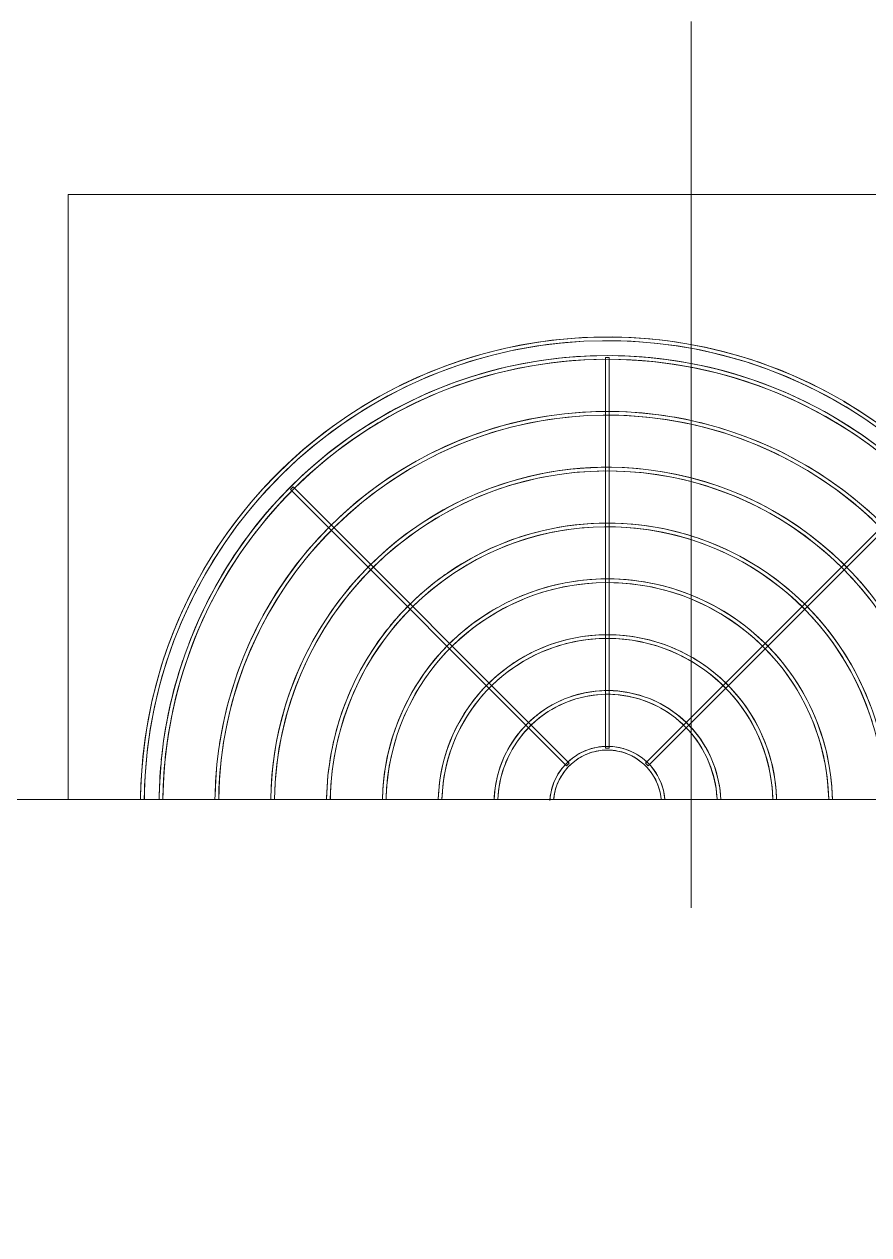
# Model space of a CAD drawing. Header units: millimetres. Extents: x -99196 to 15601, y -9661 to 93550.
# Drawn here: x -25059 to -24605, y 25266 to 25917 of the extents above; entities that cross this region are included whole.
import ezdxf

# ---------------------------------------------------------------- set-up
doc = ezdxf.new("R2010")
doc.units = ezdxf.units.MM
doc.linetypes.add('Centre', pattern=[31.75, 6.35, -4.7625, 15.875, -4.7625])
for name, color, linetype, lineweight in [('M-EQPM', 44, 'Continuous', 5), ('NET-THAY', 2, 'Continuous', 9), ('TRUC', 225, 'Continuous', 5)]:
    doc.layers.add(name, color=color, linetype=linetype, lineweight=lineweight)

# ---------------------------------------------------------------- blocks, each defined once
blk = doc.blocks.new('ALB-AC MAY LANH - Generic _Without Brackets_-V152-MẶT ĐỨNG 14-1')
at = {"layer": 'M-EQPM'}
for p, q in [((-25035.52, 22525), (-24165.52, 22525)), ((-25035.52, 22200), (-25035.52, 22525)), ((-24746.52, 22437.5), (-24746.52, 22227.5)), ((-24744.52, 22437.5), (-24746.52, 22437.5)), ((-24744.52, 22227.5), (-24744.52, 22437.5)), ((-24914.52, 22367.91), (-24915.94, 22366.5)), ((-24766.03, 22219.42), (-24914.52, 22367.91)), ((-24576.53, 22367.91), (-24725.02, 22219.42)), ((-24915.94, 22366.5), (-24767.44, 22218.01)), ((-24723.6, 22218.01), (-24575.11, 22366.5)), ((-24746.52, 22227.5), (-24744.52, 22227.5)), ((-24767.44, 22218.01), (-24766.03, 22219.42)), ((-24725.02, 22219.42), (-24723.6, 22218.01))]:
    blk.add_line(p, q, dxfattribs=at)
at = {"layer": 'M-EQPM', "flags": 128}
for points in [[(-24601.57, 22403.12), (-24609.91, 22408.71), (-24618.46, 22413.96), (-24627.22, 22418.87), (-24636.17, 22423.43), (-24645.29, 22427.62), (-24654.57, 22431.44), (-24664, 22434.89), (-24673.56, 22437.96), (-24683.23, 22440.65), (-24693.01, 22442.94), (-24702.86, 22444.85), (-24712.79, 22446.36), (-24722.77, 22447.47), (-24732.78, 22448.18), (-24742.81, 22448.49), (-24752.85, 22448.39), (-24762.88, 22447.9), (-24772.88, 22447), (-24782.84, 22445.71), (-24792.73, 22444.02), (-24802.55, 22441.94), (-24812.28, 22439.46), (-24821.9, 22436.6), (-24831.4, 22433.35), (-24840.77, 22429.73), (-24849.98, 22425.73), (-24859.02, 22421.37), (-24867.88, 22416.66), (-24876.55, 22411.59), (-24885, 22406.18), (-24893.24, 22400.43), (-24901.24, 22394.36), (-24908.98, 22387.98), (-24916.47, 22381.29), (-24923.68, 22374.31), (-24930.61, 22367.04), (-24937.24, 22359.5), (-24943.57, 22351.71), (-24949.58, 22343.66), (-24955.26, 22335.39), (-24960.6, 22326.89), (-24965.61, 22318.19), (-24970.26, 22309.29), (-24974.55, 22300.21), (-24978.47, 22290.97), (-24982.02, 22281.58), (-24985.2, 22272.06), (-24987.99, 22262.41), (-24990.39, 22252.67), (-24992.4, 22242.83), (-24994.01, 22232.92), (-24995.23, 22222.96), (-24996.05, 22212.95), (-24996.47, 22202.92), (-24996.5, 22200)], [(-24601.57, 22403.12), (-24609.91, 22408.71), (-24618.46, 22413.96), (-24627.22, 22418.87), (-24636.17, 22423.43), (-24645.29, 22427.62), (-24654.57, 22431.44), (-24664, 22434.89), (-24673.56, 22437.96), (-24683.23, 22440.65), (-24693.01, 22442.94), (-24702.86, 22444.85), (-24712.79, 22446.36), (-24722.77, 22447.47), (-24732.78, 22448.18), (-24742.81, 22448.49), (-24752.85, 22448.39), (-24762.88, 22447.9), (-24772.88, 22447), (-24782.84, 22445.71), (-24792.73, 22444.02), (-24802.55, 22441.94), (-24812.28, 22439.46), (-24821.9, 22436.6), (-24831.4, 22433.35), (-24840.77, 22429.73), (-24849.98, 22425.73), (-24859.02, 22421.37), (-24867.88, 22416.66), (-24876.55, 22411.59), (-24885, 22406.18), (-24893.24, 22400.43), (-24901.24, 22394.36), (-24908.98, 22387.98), (-24916.47, 22381.29), (-24923.68, 22374.31), (-24930.61, 22367.04), (-24937.24, 22359.5), (-24943.57, 22351.71), (-24949.58, 22343.66), (-24955.26, 22335.39), (-24960.6, 22326.89), (-24965.61, 22318.19), (-24970.26, 22309.29), (-24974.55, 22300.21), (-24978.47, 22290.97), (-24982.02, 22281.58), (-24985.2, 22272.06), (-24987.99, 22262.41), (-24990.39, 22252.67), (-24992.4, 22242.83), (-24994.01, 22232.92), (-24995.23, 22222.96), (-24996.05, 22212.95), (-24996.47, 22202.92), (-24996.5, 22200)], [(-24601.57, 22403.12), (-24609.91, 22408.71), (-24618.46, 22413.96), (-24627.22, 22418.87), (-24636.17, 22423.43), (-24645.29, 22427.62), (-24654.57, 22431.44), (-24664, 22434.89), (-24673.56, 22437.96), (-24683.23, 22440.65), (-24693.01, 22442.94), (-24702.86, 22444.85), (-24712.79, 22446.36), (-24722.77, 22447.47), (-24732.78, 22448.18), (-24742.81, 22448.49), (-24752.85, 22448.39), (-24762.88, 22447.9), (-24772.88, 22447), (-24782.84, 22445.71), (-24792.73, 22444.02), (-24802.55, 22441.94), (-24812.28, 22439.46), (-24821.9, 22436.6), (-24831.4, 22433.35), (-24840.77, 22429.73), (-24849.98, 22425.73), (-24859.02, 22421.37), (-24867.88, 22416.66), (-24876.55, 22411.59), (-24885, 22406.18), (-24893.24, 22400.43), (-24901.24, 22394.36), (-24908.98, 22387.98), (-24916.47, 22381.29), (-24923.68, 22374.31), (-24930.61, 22367.04), (-24937.24, 22359.5), (-24943.57, 22351.71), (-24949.58, 22343.66), (-24955.26, 22335.39), (-24960.6, 22326.89), (-24965.61, 22318.19), (-24970.26, 22309.29), (-24974.55, 22300.21), (-24978.47, 22290.97), (-24982.02, 22281.58), (-24985.2, 22272.06), (-24987.99, 22262.41), (-24990.39, 22252.67), (-24992.4, 22242.83), (-24994.01, 22232.92), (-24995.23, 22222.96), (-24996.05, 22212.95), (-24996.47, 22202.92), (-24996.5, 22200)], [(-24601.57, 22403.12), (-24609.91, 22408.71), (-24618.46, 22413.96), (-24627.22, 22418.87), (-24636.17, 22423.43), (-24645.29, 22427.62), (-24654.57, 22431.44), (-24664, 22434.89), (-24673.56, 22437.96), (-24683.23, 22440.65), (-24693.01, 22442.94), (-24702.86, 22444.85), (-24712.79, 22446.36), (-24722.77, 22447.47), (-24732.78, 22448.18), (-24742.81, 22448.49), (-24752.85, 22448.39), (-24762.88, 22447.9), (-24772.88, 22447), (-24782.84, 22445.71), (-24792.73, 22444.02), (-24802.55, 22441.94), (-24812.28, 22439.46), (-24821.9, 22436.6), (-24831.4, 22433.35), (-24840.77, 22429.73), (-24849.98, 22425.73), (-24859.02, 22421.37), (-24867.88, 22416.66), (-24876.55, 22411.59), (-24885, 22406.18), (-24893.24, 22400.43), (-24901.24, 22394.36), (-24908.98, 22387.98), (-24916.47, 22381.29), (-24923.68, 22374.31), (-24930.61, 22367.04), (-24937.24, 22359.5), (-24943.57, 22351.71), (-24949.58, 22343.66), (-24955.26, 22335.39), (-24960.6, 22326.89), (-24965.61, 22318.19), (-24970.26, 22309.29), (-24974.55, 22300.21), (-24978.47, 22290.97), (-24982.02, 22281.58), (-24985.2, 22272.06), (-24987.99, 22262.41), (-24990.39, 22252.67), (-24992.4, 22242.83), (-24994.01, 22232.92), (-24995.23, 22222.96), (-24996.05, 22212.95), (-24996.47, 22202.92), (-24996.5, 22200)], [(-24601.57, 22403.12), (-24609.91, 22408.71), (-24618.46, 22413.96), (-24627.22, 22418.87), (-24636.17, 22423.43), (-24645.29, 22427.62), (-24654.57, 22431.44), (-24664, 22434.89), (-24673.56, 22437.96), (-24683.23, 22440.65), (-24693.01, 22442.94), (-24702.86, 22444.85), (-24712.79, 22446.36), (-24722.77, 22447.47), (-24732.78, 22448.18), (-24742.81, 22448.49), (-24752.85, 22448.39), (-24762.88, 22447.9), (-24772.88, 22447), (-24782.84, 22445.71), (-24792.73, 22444.02), (-24802.55, 22441.94), (-24812.28, 22439.46), (-24821.9, 22436.6), (-24831.4, 22433.35), (-24840.77, 22429.73), (-24849.98, 22425.73), (-24859.02, 22421.37), (-24867.88, 22416.66), (-24876.55, 22411.59), (-24885, 22406.18), (-24893.24, 22400.43), (-24901.24, 22394.36), (-24908.98, 22387.98), (-24916.47, 22381.29), (-24923.68, 22374.31), (-24930.61, 22367.04), (-24937.24, 22359.5), (-24943.57, 22351.71), (-24949.58, 22343.66), (-24955.26, 22335.39), (-24960.6, 22326.89), (-24965.61, 22318.19), (-24970.26, 22309.29), (-24974.55, 22300.21), (-24978.47, 22290.97), (-24982.02, 22281.58), (-24985.2, 22272.06), (-24987.99, 22262.41), (-24990.39, 22252.67), (-24992.4, 22242.83), (-24994.01, 22232.92), (-24995.23, 22222.96), (-24996.05, 22212.95), (-24996.47, 22202.92), (-24996.5, 22200)], [(-24601.57, 22403.12), (-24609.91, 22408.71), (-24618.46, 22413.96), (-24627.22, 22418.87), (-24636.17, 22423.43), (-24645.29, 22427.62), (-24654.57, 22431.44), (-24664, 22434.89), (-24673.56, 22437.96), (-24683.23, 22440.65), (-24693.01, 22442.94), (-24702.86, 22444.85), (-24712.79, 22446.36), (-24722.77, 22447.47), (-24732.78, 22448.18), (-24742.81, 22448.49), (-24752.85, 22448.39), (-24762.88, 22447.9), (-24772.88, 22447), (-24782.84, 22445.71), (-24792.73, 22444.02), (-24802.55, 22441.94), (-24812.28, 22439.46), (-24821.9, 22436.6), (-24831.4, 22433.35), (-24840.77, 22429.73), (-24849.98, 22425.73), (-24859.02, 22421.37), (-24867.88, 22416.66), (-24876.55, 22411.59), (-24885, 22406.18), (-24893.24, 22400.43), (-24901.24, 22394.36), (-24908.98, 22387.98), (-24916.47, 22381.29), (-24923.68, 22374.31), (-24930.61, 22367.04), (-24937.24, 22359.5), (-24943.57, 22351.71), (-24949.58, 22343.66), (-24955.26, 22335.39), (-24960.6, 22326.89), (-24965.61, 22318.19), (-24970.26, 22309.29), (-24974.55, 22300.21), (-24978.47, 22290.97), (-24982.02, 22281.58), (-24985.2, 22272.06), (-24987.99, 22262.41), (-24990.39, 22252.67), (-24992.4, 22242.83), (-24994.01, 22232.92), (-24995.23, 22222.96), (-24996.05, 22212.95), (-24996.47, 22202.92), (-24996.5, 22200)], [(-24601.57, 22403.12), (-24609.91, 22408.71), (-24618.46, 22413.96), (-24627.22, 22418.87), (-24636.17, 22423.43), (-24645.29, 22427.62), (-24654.57, 22431.44), (-24664, 22434.89), (-24673.56, 22437.96), (-24683.23, 22440.65), (-24693.01, 22442.94), (-24702.86, 22444.85), (-24712.79, 22446.36), (-24722.77, 22447.47), (-24732.78, 22448.18), (-24742.81, 22448.49), (-24752.85, 22448.39), (-24762.88, 22447.9), (-24772.88, 22447), (-24782.84, 22445.71), (-24792.73, 22444.02), (-24802.55, 22441.94), (-24812.28, 22439.46), (-24821.9, 22436.6), (-24831.4, 22433.35), (-24840.77, 22429.73), (-24849.98, 22425.73), (-24859.02, 22421.37), (-24867.88, 22416.66), (-24876.55, 22411.59), (-24885, 22406.18), (-24893.24, 22400.43), (-24901.24, 22394.36), (-24908.98, 22387.98), (-24916.47, 22381.29), (-24923.68, 22374.31), (-24930.61, 22367.04), (-24937.24, 22359.5), (-24943.57, 22351.71), (-24949.58, 22343.66), (-24955.26, 22335.39), (-24960.6, 22326.89), (-24965.61, 22318.19), (-24970.26, 22309.29), (-24974.55, 22300.21), (-24978.47, 22290.97), (-24982.02, 22281.58), (-24985.2, 22272.06), (-24987.99, 22262.41), (-24990.39, 22252.67), (-24992.4, 22242.83), (-24994.01, 22232.92), (-24995.23, 22222.96), (-24996.05, 22212.95), (-24996.47, 22202.92), (-24996.5, 22200)], [(-24601.57, 22403.12), (-24609.91, 22408.71), (-24618.46, 22413.96), (-24627.22, 22418.87), (-24636.17, 22423.43), (-24645.29, 22427.62), (-24654.57, 22431.44), (-24664, 22434.89), (-24673.56, 22437.96), (-24683.23, 22440.65), (-24693.01, 22442.94), (-24702.86, 22444.85), (-24712.79, 22446.36), (-24722.77, 22447.47), (-24732.78, 22448.18), (-24742.81, 22448.49), (-24752.85, 22448.39), (-24762.88, 22447.9), (-24772.88, 22447), (-24782.84, 22445.71), (-24792.73, 22444.02), (-24802.55, 22441.94), (-24812.28, 22439.46), (-24821.9, 22436.6), (-24831.4, 22433.35), (-24840.77, 22429.73), (-24849.98, 22425.73), (-24859.02, 22421.37), (-24867.88, 22416.66), (-24876.55, 22411.59), (-24885, 22406.18), (-24893.24, 22400.43), (-24901.24, 22394.36), (-24908.98, 22387.98), (-24916.47, 22381.29), (-24923.68, 22374.31), (-24930.61, 22367.04), (-24937.24, 22359.5), (-24943.57, 22351.71), (-24949.58, 22343.66), (-24955.26, 22335.39), (-24960.6, 22326.89), (-24965.61, 22318.19), (-24970.26, 22309.29), (-24974.55, 22300.21), (-24978.47, 22290.97), (-24982.02, 22281.58), (-24985.2, 22272.06), (-24987.99, 22262.41), (-24990.39, 22252.67), (-24992.4, 22242.83), (-24994.01, 22232.92), (-24995.23, 22222.96), (-24996.05, 22212.95), (-24996.47, 22202.92), (-24996.5, 22200)], [(-24994.47, 22200), (-24994.33, 22207.46), (-24993.73, 22217.4), (-24992.73, 22227.31), (-24991.34, 22237.17), (-24989.56, 22246.97), (-24987.39, 22256.69), (-24984.83, 22266.31), (-24981.88, 22275.83), (-24978.56, 22285.22), (-24974.87, 22294.47), (-24970.81, 22303.56), (-24966.39, 22312.48), (-24961.61, 22321.22), (-24956.49, 22329.77), (-24951.03, 22338.1), (-24945.25, 22346.2), (-24939.14, 22354.07), (-24932.72, 22361.69), (-24926.01, 22369.04), (-24919, 22376.12), (-24911.72, 22382.92), (-24904.17, 22389.41), (-24896.37, 22395.6), (-24888.33, 22401.48), (-24880.06, 22407.03), (-24871.57, 22412.24), (-24862.89, 22417.11), (-24854.01, 22421.63), (-24844.96, 22425.78), (-24835.75, 22429.58), (-24826.4, 22433), (-24816.92, 22436.05), (-24807.32, 22438.71), (-24797.62, 22440.99), (-24787.85, 22442.88), (-24778, 22444.37), (-24768.1, 22445.47), (-24758.17, 22446.18), (-24748.21, 22446.49), (-24738.25, 22446.39), (-24728.31, 22445.9), (-24718.39, 22445.02), (-24708.51, 22443.73), (-24698.69, 22442.06), (-24688.95, 22439.99), (-24679.3, 22437.53), (-24669.75, 22434.69), (-24660.33, 22431.47), (-24651.04, 22427.88), (-24641.9, 22423.92), (-24632.93, 22419.59), (-24624.14, 22414.91), (-24615.54, 22409.88), (-24607.16, 22404.51), (-24598.99, 22398.82)], [(-24877.3, 22408.72), (-24871.57, 22412.24), (-24862.89, 22417.11), (-24854.01, 22421.63), (-24844.96, 22425.78), (-24835.75, 22429.58), (-24826.4, 22433), (-24816.92, 22436.05), (-24807.32, 22438.71), (-24797.62, 22440.99), (-24787.85, 22442.88), (-24778, 22444.37), (-24768.1, 22445.47), (-24758.17, 22446.18), (-24748.21, 22446.49), (-24738.25, 22446.39), (-24728.31, 22445.9), (-24718.39, 22445.02), (-24708.51, 22443.73), (-24698.69, 22442.06), (-24688.95, 22439.99), (-24679.3, 22437.53), (-24669.75, 22434.69), (-24660.33, 22431.47), (-24651.04, 22427.88), (-24641.9, 22423.92), (-24632.93, 22419.59), (-24625.85, 22415.82)], [(-24877.3, 22408.72), (-24871.57, 22412.24), (-24862.89, 22417.11), (-24854.01, 22421.63), (-24844.96, 22425.78), (-24835.75, 22429.58), (-24826.4, 22433), (-24816.92, 22436.05), (-24807.32, 22438.71), (-24797.62, 22440.99), (-24787.85, 22442.88), (-24778, 22444.37), (-24768.1, 22445.47), (-24758.17, 22446.18), (-24748.21, 22446.49), (-24738.25, 22446.39), (-24728.31, 22445.9), (-24718.39, 22445.02), (-24708.51, 22443.73), (-24698.69, 22442.06), (-24688.95, 22439.99), (-24679.3, 22437.53), (-24669.75, 22434.69), (-24660.33, 22431.47), (-24651.04, 22427.88), (-24641.9, 22423.92), (-24632.93, 22419.59), (-24625.85, 22415.82)], [(-24877.3, 22408.72), (-24871.57, 22412.24), (-24862.89, 22417.11), (-24854.01, 22421.63), (-24844.96, 22425.78), (-24835.75, 22429.58), (-24826.4, 22433), (-24816.92, 22436.05), (-24807.32, 22438.71), (-24797.62, 22440.99), (-24787.85, 22442.88), (-24778, 22444.37), (-24768.1, 22445.47), (-24758.17, 22446.18), (-24748.21, 22446.49), (-24738.25, 22446.39), (-24728.31, 22445.9), (-24718.39, 22445.02), (-24708.51, 22443.73), (-24698.69, 22442.06), (-24688.95, 22439.99), (-24679.3, 22437.53), (-24669.75, 22434.69), (-24660.33, 22431.47), (-24651.04, 22427.88), (-24641.9, 22423.92), (-24632.93, 22419.59), (-24625.85, 22415.82)], [(-24877.3, 22408.72), (-24871.57, 22412.24), (-24862.89, 22417.11), (-24854.01, 22421.63), (-24844.96, 22425.78), (-24835.75, 22429.58), (-24826.4, 22433), (-24816.92, 22436.05), (-24807.32, 22438.71), (-24797.62, 22440.99), (-24787.85, 22442.88), (-24778, 22444.37), (-24768.1, 22445.47), (-24758.17, 22446.18), (-24748.21, 22446.49), (-24738.25, 22446.39), (-24728.31, 22445.9), (-24718.39, 22445.02), (-24708.51, 22443.73), (-24698.69, 22442.06), (-24688.95, 22439.99), (-24679.3, 22437.53), (-24669.75, 22434.69), (-24660.33, 22431.47), (-24651.04, 22427.88), (-24641.9, 22423.92), (-24632.93, 22419.59), (-24625.85, 22415.82)], [(-24877.3, 22408.72), (-24871.57, 22412.24), (-24862.89, 22417.11), (-24854.01, 22421.63), (-24844.96, 22425.78), (-24835.75, 22429.58), (-24826.4, 22433), (-24816.92, 22436.05), (-24807.32, 22438.71), (-24797.62, 22440.99), (-24787.85, 22442.88), (-24778, 22444.37), (-24768.1, 22445.47), (-24758.17, 22446.18), (-24748.21, 22446.49), (-24738.25, 22446.39), (-24728.31, 22445.9), (-24718.39, 22445.02), (-24708.51, 22443.73), (-24698.69, 22442.06), (-24688.95, 22439.99), (-24679.3, 22437.53), (-24669.75, 22434.69), (-24660.33, 22431.47), (-24651.04, 22427.88), (-24641.9, 22423.92), (-24632.93, 22419.59), (-24625.85, 22415.82)], [(-24877.3, 22408.72), (-24871.57, 22412.24), (-24862.89, 22417.11), (-24854.01, 22421.63), (-24844.96, 22425.78), (-24835.75, 22429.58), (-24826.4, 22433), (-24816.92, 22436.05), (-24807.32, 22438.71), (-24797.62, 22440.99), (-24787.85, 22442.88), (-24778, 22444.37), (-24768.1, 22445.47), (-24758.17, 22446.18), (-24748.21, 22446.49), (-24738.25, 22446.39), (-24728.31, 22445.9), (-24718.39, 22445.02), (-24708.51, 22443.73), (-24698.69, 22442.06), (-24688.95, 22439.99), (-24679.3, 22437.53), (-24669.75, 22434.69), (-24660.33, 22431.47), (-24651.04, 22427.88), (-24641.9, 22423.92), (-24632.93, 22419.59), (-24625.85, 22415.82)], [(-24877.3, 22408.72), (-24871.57, 22412.24), (-24862.89, 22417.11), (-24854.01, 22421.63), (-24844.96, 22425.78), (-24835.75, 22429.58), (-24826.4, 22433), (-24816.92, 22436.05), (-24807.32, 22438.71), (-24797.62, 22440.99), (-24787.85, 22442.88), (-24778, 22444.37), (-24768.1, 22445.47), (-24758.17, 22446.18), (-24748.21, 22446.49), (-24738.25, 22446.39), (-24728.31, 22445.9), (-24718.39, 22445.02), (-24708.51, 22443.73), (-24698.69, 22442.06), (-24688.95, 22439.99), (-24679.3, 22437.53), (-24669.75, 22434.69), (-24660.33, 22431.47), (-24651.04, 22427.88), (-24641.9, 22423.92), (-24632.93, 22419.59), (-24625.85, 22415.82)], [(-24599.52, 22389.24), (-24607.31, 22394.93), (-24615.31, 22400.29), (-24623.53, 22405.34), (-24631.93, 22410.05), (-24640.52, 22414.42), (-24649.28, 22418.45), (-24658.2, 22422.12), (-24667.25, 22425.43), (-24676.43, 22428.38), (-24685.71, 22430.96), (-24695.1, 22433.17), (-24704.56, 22434.99), (-24714.09, 22436.44), (-24723.67, 22437.51), (-24733.29, 22438.19), (-24742.92, 22438.49), (-24752.56, 22438.4), (-24762.19, 22437.92), (-24771.79, 22437.06), (-24781.35, 22435.82), (-24790.85, 22434.2), (-24800.28, 22432.2), (-24809.62, 22429.82), (-24818.86, 22427.07), (-24827.98, 22423.95), (-24836.97, 22420.48), (-24845.82, 22416.64), (-24854.5, 22412.45), (-24863.01, 22407.93), (-24871.33, 22403.06), (-24879.45, 22397.86), (-24887.35, 22392.35), (-24895.03, 22386.52), (-24902.47, 22380.39), (-24909.66, 22373.97), (-24916.58, 22367.26), (-24923.24, 22360.29), (-24929.6, 22353.05), (-24935.68, 22345.56), (-24941.45, 22337.84), (-24946.9, 22329.89), (-24952.03, 22321.74), (-24956.84, 22313.38), (-24961.3, 22304.84), (-24965.42, 22296.12), (-24969.19, 22287.25), (-24972.6, 22278.23), (-24975.65, 22269.09), (-24978.33, 22259.83), (-24980.63, 22250.47), (-24982.56, 22241.02), (-24984.11, 22231.51), (-24985.28, 22221.94), (-24986.07, 22212.33), (-24986.47, 22202.7), (-24986.5, 22200)], [(-24984.47, 22200), (-24984.33, 22207.06), (-24983.76, 22216.6), (-24982.81, 22226.11), (-24981.47, 22235.58), (-24979.76, 22244.98), (-24977.67, 22254.31), (-24975.22, 22263.55), (-24972.39, 22272.68), (-24969.2, 22281.69), (-24965.66, 22290.57), (-24961.76, 22299.3), (-24957.52, 22307.87), (-24952.93, 22316.25), (-24948.02, 22324.45), (-24942.78, 22332.45), (-24937.23, 22340.23), (-24931.36, 22347.78), (-24925.21, 22355.09), (-24918.76, 22362.15), (-24912.04, 22368.95), (-24905.05, 22375.47), (-24897.8, 22381.71), (-24890.32, 22387.65), (-24882.6, 22393.29), (-24874.66, 22398.61), (-24866.51, 22403.61), (-24858.17, 22408.29), (-24849.65, 22412.62), (-24840.97, 22416.62), (-24832.13, 22420.26), (-24823.15, 22423.54), (-24814.05, 22426.47), (-24804.84, 22429.02), (-24795.53, 22431.21), (-24786.15, 22433.02), (-24776.7, 22434.46), (-24767.19, 22435.52), (-24757.66, 22436.19), (-24748.1, 22436.49), (-24738.55, 22436.4), (-24729, 22435.93), (-24719.48, 22435.08), (-24710, 22433.84), (-24700.57, 22432.23), (-24691.22, 22430.25), (-24681.96, 22427.89), (-24672.8, 22425.17), (-24663.75, 22422.08), (-24654.84, 22418.63), (-24646.07, 22414.82), (-24637.45, 22410.67), (-24629.02, 22406.18), (-24620.76, 22401.35), (-24612.71, 22396.2), (-24604.87, 22390.73)], [(-24604.69, 22354.62), (-24611.09, 22360.13), (-24617.7, 22365.37), (-24624.51, 22370.35), (-24631.52, 22375.05), (-24638.71, 22379.47), (-24646.07, 22383.59), (-24653.6, 22387.42), (-24661.26, 22390.95), (-24669.07, 22394.16), (-24676.99, 22397.06), (-24685.03, 22399.64), (-24693.16, 22401.9), (-24701.37, 22403.83), (-24709.66, 22405.43), (-24718, 22406.7), (-24726.39, 22407.63), (-24734.81, 22408.23), (-24743.25, 22408.49), (-24751.69, 22408.41), (-24760.11, 22407.99), (-24768.52, 22407.24), (-24776.89, 22406.16), (-24785.21, 22404.73), (-24793.46, 22402.98), (-24801.64, 22400.9), (-24809.73, 22398.49), (-24817.72, 22395.77), (-24825.59, 22392.72), (-24833.33, 22389.36), (-24840.93, 22385.7), (-24848.38, 22381.73), (-24855.67, 22377.47), (-24862.78, 22372.92), (-24869.7, 22368.09), (-24876.42, 22362.99), (-24882.93, 22357.62), (-24889.23, 22352), (-24895.29, 22346.13), (-24901.11, 22340.02), (-24906.69, 22333.69), (-24912.01, 22327.13), (-24917.06, 22320.37), (-24921.83, 22313.41), (-24926.33, 22306.27), (-24930.53, 22298.95), (-24934.44, 22291.47), (-24938.05, 22283.84), (-24941.35, 22276.08), (-24944.33, 22268.18), (-24947, 22260.18), (-24949.35, 22252.07), (-24951.37, 22243.87), (-24953.05, 22235.61), (-24954.41, 22227.28), (-24955.44, 22218.9), (-24956.12, 22210.49), (-24956.48, 22202.06)], [(-24954.47, 22200), (-24954.36, 22205.86), (-24953.86, 22214.2), (-24953.02, 22222.52), (-24951.85, 22230.8), (-24950.36, 22239.02), (-24948.53, 22247.18), (-24946.38, 22255.26), (-24943.91, 22263.24), (-24941.13, 22271.13), (-24938.03, 22278.89), (-24934.62, 22286.52), (-24930.91, 22294.01), (-24926.9, 22301.35), (-24922.6, 22308.52), (-24918.02, 22315.51), (-24913.16, 22322.31), (-24908.04, 22328.92), (-24902.65, 22335.31), (-24897.01, 22341.48), (-24891.14, 22347.43), (-24885.02, 22353.13), (-24878.69, 22358.58), (-24872.14, 22363.78), (-24865.39, 22368.71), (-24858.45, 22373.37), (-24851.32, 22377.74), (-24844.03, 22381.83), (-24836.58, 22385.62), (-24828.99, 22389.11), (-24821.26, 22392.3), (-24813.41, 22395.17), (-24805.45, 22397.73), (-24797.39, 22399.96), (-24789.26, 22401.87), (-24781.05, 22403.46), (-24772.78, 22404.71), (-24764.47, 22405.64), (-24756.14, 22406.23), (-24747.78, 22406.49), (-24739.42, 22406.41), (-24731.07, 22406), (-24722.75, 22405.26), (-24714.46, 22404.18), (-24706.22, 22402.77), (-24698.04, 22401.03), (-24689.94, 22398.97), (-24681.93, 22396.59), (-24674.01, 22393.89), (-24666.22, 22390.87), (-24658.55, 22387.54), (-24651.02, 22383.91), (-24643.64, 22379.98), (-24636.42, 22375.76), (-24629.38, 22371.26), (-24622.53, 22366.48), (-24615.87, 22361.42), (-24609.42, 22356.11), (-24603.18, 22350.54)], [(-24619.31, 22412.08), (-24615.54, 22409.88), (-24607.16, 22404.51), (-24598.99, 22398.82)], [(-24619.31, 22412.08), (-24615.54, 22409.88), (-24607.16, 22404.51), (-24598.99, 22398.82)], [(-24619.31, 22412.08), (-24615.54, 22409.88), (-24607.16, 22404.51), (-24598.99, 22398.82)], [(-24619.31, 22412.08), (-24615.54, 22409.88), (-24607.16, 22404.51), (-24598.99, 22398.82)], [(-24619.31, 22412.08), (-24615.54, 22409.88), (-24607.16, 22404.51), (-24598.99, 22398.82)], [(-24619.31, 22412.08), (-24615.54, 22409.88), (-24607.16, 22404.51), (-24598.99, 22398.82)], [(-24619.31, 22412.08), (-24615.54, 22409.88), (-24607.16, 22404.51), (-24598.99, 22398.82)], [(-24994.47, 22200), (-24994.33, 22207.46), (-24993.73, 22217.4), (-24992.73, 22227.31), (-24991.34, 22237.17), (-24989.56, 22246.97), (-24987.39, 22256.69), (-24984.83, 22266.31), (-24981.88, 22275.83), (-24978.56, 22285.22), (-24974.87, 22294.47), (-24970.81, 22303.56), (-24966.39, 22312.48), (-24961.61, 22321.22), (-24956.49, 22329.77), (-24951.03, 22338.1), (-24945.25, 22346.2), (-24939.14, 22354.07), (-24932.72, 22361.69), (-24926.01, 22369.04), (-24919, 22376.12), (-24911.72, 22382.92), (-24904.17, 22389.41), (-24896.37, 22395.6), (-24888.33, 22401.48), (-24883.56, 22404.68)], [(-24994.47, 22200), (-24994.33, 22207.46), (-24993.73, 22217.4), (-24992.73, 22227.31), (-24991.34, 22237.17), (-24989.56, 22246.97), (-24987.39, 22256.69), (-24984.83, 22266.31), (-24981.88, 22275.83), (-24978.56, 22285.22), (-24974.87, 22294.47), (-24970.81, 22303.56), (-24966.39, 22312.48), (-24961.61, 22321.22), (-24956.49, 22329.77), (-24951.03, 22338.1), (-24945.25, 22346.2), (-24939.14, 22354.07), (-24932.72, 22361.69), (-24926.01, 22369.04), (-24919, 22376.12), (-24911.72, 22382.92), (-24904.17, 22389.41), (-24896.37, 22395.6), (-24888.33, 22401.48), (-24883.56, 22404.68)], [(-24994.47, 22200), (-24994.33, 22207.46), (-24993.73, 22217.4), (-24992.73, 22227.31), (-24991.34, 22237.17), (-24989.56, 22246.97), (-24987.39, 22256.69), (-24984.83, 22266.31), (-24981.88, 22275.83), (-24978.56, 22285.22), (-24974.87, 22294.47), (-24970.81, 22303.56), (-24966.39, 22312.48), (-24961.61, 22321.22), (-24956.49, 22329.77), (-24951.03, 22338.1), (-24945.25, 22346.2), (-24939.14, 22354.07), (-24932.72, 22361.69), (-24926.01, 22369.04), (-24919, 22376.12), (-24911.72, 22382.92), (-24904.17, 22389.41), (-24896.37, 22395.6), (-24888.33, 22401.48), (-24883.56, 22404.68)], [(-24994.47, 22200), (-24994.33, 22207.46), (-24993.73, 22217.4), (-24992.73, 22227.31), (-24991.34, 22237.17), (-24989.56, 22246.97), (-24987.39, 22256.69), (-24984.83, 22266.31), (-24981.88, 22275.83), (-24978.56, 22285.22), (-24974.87, 22294.47), (-24970.81, 22303.56), (-24966.39, 22312.48), (-24961.61, 22321.22), (-24956.49, 22329.77), (-24951.03, 22338.1), (-24945.25, 22346.2), (-24939.14, 22354.07), (-24932.72, 22361.69), (-24926.01, 22369.04), (-24919, 22376.12), (-24911.72, 22382.92), (-24904.17, 22389.41), (-24896.37, 22395.6), (-24888.33, 22401.48), (-24883.56, 22404.68)], [(-24994.47, 22200), (-24994.33, 22207.46), (-24993.73, 22217.4), (-24992.73, 22227.31), (-24991.34, 22237.17), (-24989.56, 22246.97), (-24987.39, 22256.69), (-24984.83, 22266.31), (-24981.88, 22275.83), (-24978.56, 22285.22), (-24974.87, 22294.47), (-24970.81, 22303.56), (-24966.39, 22312.48), (-24961.61, 22321.22), (-24956.49, 22329.77), (-24951.03, 22338.1), (-24945.25, 22346.2), (-24939.14, 22354.07), (-24932.72, 22361.69), (-24926.01, 22369.04), (-24919, 22376.12), (-24911.72, 22382.92), (-24904.17, 22389.41), (-24896.37, 22395.6), (-24888.33, 22401.48), (-24883.56, 22404.68)], [(-24994.47, 22200), (-24994.33, 22207.46), (-24993.73, 22217.4), (-24992.73, 22227.31), (-24991.34, 22237.17), (-24989.56, 22246.97), (-24987.39, 22256.69), (-24984.83, 22266.31), (-24981.88, 22275.83), (-24978.56, 22285.22), (-24974.87, 22294.47), (-24970.81, 22303.56), (-24966.39, 22312.48), (-24961.61, 22321.22), (-24956.49, 22329.77), (-24951.03, 22338.1), (-24945.25, 22346.2), (-24939.14, 22354.07), (-24932.72, 22361.69), (-24926.01, 22369.04), (-24919, 22376.12), (-24911.72, 22382.92), (-24904.17, 22389.41), (-24896.37, 22395.6), (-24888.33, 22401.48), (-24883.56, 22404.68)], [(-24994.47, 22200), (-24994.33, 22207.46), (-24993.73, 22217.4), (-24992.73, 22227.31), (-24991.34, 22237.17), (-24989.56, 22246.97), (-24987.39, 22256.69), (-24984.83, 22266.31), (-24981.88, 22275.83), (-24978.56, 22285.22), (-24974.87, 22294.47), (-24970.81, 22303.56), (-24966.39, 22312.48), (-24961.61, 22321.22), (-24956.49, 22329.77), (-24951.03, 22338.1), (-24945.25, 22346.2), (-24939.14, 22354.07), (-24932.72, 22361.69), (-24926.01, 22369.04), (-24919, 22376.12), (-24911.72, 22382.92), (-24904.17, 22389.41), (-24896.37, 22395.6), (-24888.33, 22401.48), (-24883.56, 22404.68)], [(-24604.78, 22311.31), (-24609.45, 22316.85), (-24614.33, 22322.19), (-24619.42, 22327.34), (-24624.71, 22332.28), (-24630.2, 22337), (-24635.87, 22341.5), (-24641.72, 22345.77), (-24647.73, 22349.81), (-24653.9, 22353.6), (-24660.21, 22357.13), (-24666.67, 22360.42), (-24673.24, 22363.44), (-24679.94, 22366.2), (-24686.74, 22368.69), (-24693.63, 22370.9), (-24700.6, 22372.84), (-24707.65, 22374.49), (-24714.76, 22375.87), (-24721.92, 22376.95), (-24729.11, 22377.75), (-24736.33, 22378.27), (-24743.57, 22378.49), (-24750.81, 22378.42), (-24758.04, 22378.07), (-24765.25, 22377.42), (-24772.43, 22376.49), (-24779.57, 22375.27), (-24786.65, 22373.77), (-24793.66, 22371.98), (-24800.6, 22369.92), (-24807.45, 22367.58), (-24814.21, 22364.96), (-24820.85, 22362.08), (-24827.37, 22358.94), (-24833.76, 22355.54), (-24840.01, 22351.88), (-24846.11, 22347.98), (-24852.04, 22343.84), (-24857.81, 22339.46), (-24863.4, 22334.86), (-24868.8, 22330.03), (-24874, 22325), (-24878.99, 22319.76), (-24883.77, 22314.32), (-24888.34, 22308.7), (-24892.67, 22302.9), (-24896.77, 22296.93), (-24900.62, 22290.81), (-24904.23, 22284.53), (-24907.58, 22278.11), (-24910.68, 22271.57), (-24913.51, 22264.9), (-24916.07, 22258.13), (-24918.35, 22251.26), (-24920.37, 22244.31), (-24922.1, 22237.28), (-24923.55, 22230.19), (-24924.71, 22223.04), (-24925.59, 22215.86), (-24926.18, 22208.64), (-24926.48, 22201.41)], [(-24924.47, 22200), (-24924.38, 22204.66), (-24923.95, 22211.8), (-24923.24, 22218.93), (-24922.24, 22226.02), (-24920.96, 22233.06), (-24919.39, 22240.05), (-24917.55, 22246.97), (-24915.44, 22253.81), (-24913.05, 22260.56), (-24910.39, 22267.21), (-24907.47, 22273.74), (-24904.3, 22280.16), (-24900.86, 22286.44), (-24897.18, 22292.58), (-24893.26, 22298.57), (-24889.1, 22304.4), (-24884.71, 22310.05), (-24880.1, 22315.53), (-24875.27, 22320.82), (-24870.23, 22325.91), (-24865, 22330.79), (-24859.57, 22335.46), (-24853.97, 22339.91), (-24848.18, 22344.14), (-24842.24, 22348.12), (-24836.14, 22351.87), (-24829.89, 22355.37), (-24823.51, 22358.62), (-24817.01, 22361.61), (-24810.39, 22364.33), (-24803.66, 22366.8), (-24796.85, 22368.98), (-24789.95, 22370.9), (-24782.98, 22372.54), (-24775.95, 22373.9), (-24768.87, 22374.97), (-24761.75, 22375.76), (-24754.61, 22376.27), (-24747.46, 22376.49), (-24740.3, 22376.42), (-24733.15, 22376.07), (-24726.02, 22375.43), (-24718.92, 22374.51), (-24711.86, 22373.31), (-24704.86, 22371.82), (-24697.92, 22370.05), (-24691.05, 22368.01), (-24684.28, 22365.7), (-24677.6, 22363.11), (-24671.03, 22360.26), (-24664.58, 22357.16), (-24658.26, 22353.79), (-24652.08, 22350.18), (-24646.05, 22346.32), (-24640.18, 22342.22), (-24634.48, 22337.89), (-24628.95, 22333.34), (-24623.62, 22328.57), (-24618.47, 22323.59), (-24613.53, 22318.41), (-24608.8, 22313.03), (-24604.29, 22307.47)], [(-24604.2, 22250.69), (-24606.44, 22256.3), (-24608.91, 22261.82), (-24611.59, 22267.23), (-24614.48, 22272.53), (-24617.59, 22277.71), (-24620.9, 22282.76), (-24624.41, 22287.68), (-24628.11, 22292.45), (-24632, 22297.07), (-24636.07, 22301.53), (-24640.32, 22305.82), (-24644.74, 22309.94), (-24649.31, 22313.88), (-24654.05, 22317.64), (-24658.92, 22321.2), (-24663.94, 22324.56), (-24669.08, 22327.72), (-24674.35, 22330.68), (-24679.74, 22333.42), (-24685.22, 22335.94), (-24690.81, 22338.24), (-24696.48, 22340.31), (-24702.23, 22342.16), (-24708.05, 22343.78), (-24713.93, 22345.16), (-24719.86, 22346.3), (-24725.83, 22347.21), (-24731.83, 22347.88), (-24737.86, 22348.31), (-24743.89, 22348.49), (-24749.93, 22348.44), (-24755.97, 22348.14), (-24761.98, 22347.6), (-24767.97, 22346.82), (-24773.92, 22345.81), (-24779.83, 22344.55), (-24785.68, 22343.06), (-24791.47, 22341.34), (-24797.19, 22339.39), (-24802.82, 22337.21), (-24808.36, 22334.8), (-24813.8, 22332.18), (-24819.13, 22329.34), (-24824.35, 22326.29), (-24829.43, 22323.04), (-24834.39, 22319.58), (-24839.2, 22315.93), (-24843.86, 22312.09), (-24848.36, 22308.07), (-24852.7, 22303.87), (-24856.87, 22299.49), (-24860.86, 22294.96), (-24864.67, 22290.27), (-24868.28, 22285.43), (-24871.7, 22280.45), (-24874.91, 22275.34), (-24877.92, 22270.1), (-24880.72, 22264.75), (-24883.3, 22259.29), (-24885.66, 22253.73), (-24887.8, 22248.08), (-24889.71, 22242.35), (-24891.39, 22236.55), (-24892.83, 22230.69), (-24894.04, 22224.77), (-24895.01, 22218.81), (-24895.75, 22212.81), (-24896.24, 22206.79), (-24896.49, 22200.76)], [(-24894.47, 22200), (-24894.41, 22203.46), (-24894.05, 22209.41), (-24893.45, 22215.34), (-24892.62, 22221.24), (-24891.55, 22227.1), (-24890.25, 22232.92), (-24888.72, 22238.68), (-24886.96, 22244.37), (-24884.97, 22249.99), (-24882.76, 22255.52), (-24880.33, 22260.96), (-24877.69, 22266.31), (-24874.83, 22271.54), (-24871.77, 22276.65), (-24868.5, 22281.63), (-24865.04, 22286.48), (-24861.38, 22291.19), (-24857.54, 22295.75), (-24853.52, 22300.15), (-24849.33, 22304.39), (-24844.98, 22308.45), (-24840.46, 22312.34), (-24835.79, 22316.04), (-24830.98, 22319.56), (-24826.03, 22322.88), (-24820.95, 22326), (-24815.75, 22328.91), (-24810.44, 22331.61), (-24805.03, 22334.1), (-24799.52, 22336.37), (-24793.92, 22338.42), (-24788.24, 22340.24), (-24782.5, 22341.84), (-24776.7, 22343.2), (-24770.85, 22344.33), (-24764.96, 22345.23), (-24759.03, 22345.89), (-24753.09, 22346.31), (-24747.13, 22346.49), (-24741.17, 22346.44), (-24735.22, 22346.14), (-24729.29, 22345.61), (-24723.38, 22344.84), (-24717.5, 22343.84), (-24711.67, 22342.6), (-24705.9, 22341.13), (-24700.18, 22339.43), (-24694.54, 22337.51), (-24688.99, 22335.36), (-24683.52, 22332.99), (-24678.15, 22330.4), (-24672.89, 22327.6), (-24667.75, 22324.59), (-24662.73, 22321.38), (-24657.84, 22317.97), (-24653.09, 22314.36), (-24648.49, 22310.57), (-24644.05, 22306.6), (-24639.77, 22302.46), (-24635.65, 22298.14), (-24631.72, 22293.67), (-24627.96, 22289.04), (-24624.39, 22284.27), (-24621.02, 22279.35), (-24617.85, 22274.31), (-24614.88, 22269.14), (-24612.12, 22263.86), (-24609.57, 22258.47), (-24607.24, 22252.99), (-24605.13, 22247.41), (-24603.25, 22241.76)], [(-24624.57, 22200), (-24624.62, 22202.34), (-24624.91, 22207.17), (-24625.39, 22211.99), (-24626.07, 22216.78), (-24626.94, 22221.54), (-24627.99, 22226.26), (-24629.24, 22230.94), (-24630.67, 22235.56), (-24632.28, 22240.13), (-24634.08, 22244.62), (-24636.05, 22249.04), (-24638.2, 22253.38), (-24640.52, 22257.62), (-24643.01, 22261.77), (-24645.66, 22265.82), (-24648.47, 22269.76), (-24651.44, 22273.58), (-24654.56, 22277.29), (-24657.82, 22280.86), (-24661.22, 22284.3), (-24664.76, 22287.6), (-24668.43, 22290.76), (-24672.22, 22293.77), (-24676.13, 22296.62), (-24680.15, 22299.32), (-24684.27, 22301.85), (-24688.49, 22304.22), (-24692.81, 22306.41), (-24697.2, 22308.43), (-24701.68, 22310.28), (-24706.22, 22311.94), (-24710.83, 22313.42), (-24715.5, 22314.71), (-24720.21, 22315.82), (-24724.96, 22316.74), (-24729.74, 22317.47), (-24734.55, 22318), (-24739.38, 22318.34), (-24744.22, 22318.49), (-24749.06, 22318.45), (-24753.89, 22318.21), (-24758.71, 22317.78), (-24763.51, 22317.16), (-24768.28, 22316.34), (-24773.02, 22315.34), (-24777.71, 22314.14), (-24782.34, 22312.76), (-24786.92, 22311.2), (-24791.44, 22309.45), (-24795.88, 22307.52), (-24800.24, 22305.42), (-24804.51, 22303.15), (-24808.69, 22300.71), (-24812.76, 22298.1), (-24816.73, 22295.33), (-24820.59, 22292.4), (-24824.32, 22289.32), (-24827.93, 22286.1), (-24831.41, 22282.73), (-24834.75, 22279.23), (-24837.95, 22275.6), (-24841, 22271.84), (-24843.89, 22267.96), (-24846.63, 22263.97), (-24849.21, 22259.88), (-24851.62, 22255.68), (-24853.86, 22251.39), (-24855.93, 22247.01), (-24857.82, 22242.56), (-24859.53, 22238.03), (-24861.06, 22233.44), (-24862.41, 22228.79), (-24863.57, 22224.09), (-24864.53, 22219.35), (-24865.31, 22214.58), (-24865.9, 22209.77), (-24866.29, 22204.95), (-24866.5, 22200.11)], [(-24864.43, 22202.26), (-24864.14, 22207.01), (-24863.67, 22211.75), (-24863, 22216.46), (-24862.15, 22221.14), (-24861.11, 22225.79), (-24859.89, 22230.39), (-24858.48, 22234.93), (-24856.9, 22239.42), (-24855.13, 22243.84), (-24853.19, 22248.19), (-24851.08, 22252.45), (-24848.79, 22256.63), (-24846.35, 22260.71), (-24843.74, 22264.69), (-24840.97, 22268.57), (-24838.06, 22272.33), (-24834.99, 22275.97), (-24831.78, 22279.48), (-24828.43, 22282.87), (-24824.95, 22286.11), (-24821.35, 22289.22), (-24817.62, 22292.18), (-24813.77, 22294.98), (-24809.82, 22297.64), (-24805.76, 22300.13), (-24801.61, 22302.45), (-24797.37, 22304.61), (-24793.05, 22306.6), (-24788.64, 22308.41), (-24784.18, 22310.05), (-24779.64, 22311.5), (-24775.06, 22312.78), (-24770.42, 22313.87), (-24765.75, 22314.77), (-24761.04, 22315.48), (-24756.31, 22316.01), (-24751.57, 22316.35), (-24746.81, 22316.49), (-24742.05, 22316.45), (-24737.3, 22316.22), (-24732.55, 22315.79), (-24727.83, 22315.18), (-24723.14, 22314.38), (-24718.49, 22313.39), (-24713.87, 22312.21), (-24709.31, 22310.86), (-24704.81, 22309.32), (-24700.37, 22307.6), (-24696, 22305.71), (-24691.72, 22303.64), (-24687.51, 22301.4), (-24683.41, 22299), (-24679.4, 22296.43), (-24675.49, 22293.71), (-24671.7, 22290.83), (-24668.03, 22287.81), (-24664.48, 22284.64), (-24661.06, 22281.32), (-24657.77, 22277.88), (-24654.63, 22274.31), (-24651.63, 22270.61), (-24648.78, 22266.8), (-24646.09, 22262.87), (-24643.55, 22258.84), (-24641.18, 22254.72), (-24638.98, 22250.5), (-24636.94, 22246.2), (-24635.08, 22241.82), (-24633.4, 22237.36), (-24631.9, 22232.85), (-24630.57, 22228.28), (-24629.43, 22223.65), (-24628.48, 22218.99), (-24627.72, 22214.29), (-24627.14, 22209.57), (-24626.75, 22204.82), (-24626.55, 22200.07)], [(-24654.6, 22201.14), (-24654.82, 22204.77), (-24655.18, 22208.39), (-24655.69, 22212), (-24656.34, 22215.58), (-24657.13, 22219.13), (-24658.07, 22222.65), (-24659.14, 22226.13), (-24660.36, 22229.56), (-24661.71, 22232.94), (-24663.19, 22236.26), (-24664.81, 22239.52), (-24666.55, 22242.72), (-24668.42, 22245.84), (-24670.42, 22248.88), (-24672.53, 22251.84), (-24674.77, 22254.72), (-24677.11, 22257.5), (-24679.56, 22260.19), (-24682.12, 22262.78), (-24684.79, 22265.26), (-24687.54, 22267.64), (-24690.39, 22269.9), (-24693.33, 22272.05), (-24696.36, 22274.07), (-24699.46, 22275.98), (-24702.63, 22277.76), (-24705.88, 22279.41), (-24709.18, 22280.93), (-24712.55, 22282.32), (-24715.97, 22283.57), (-24719.43, 22284.68), (-24722.94, 22285.65), (-24726.48, 22286.49), (-24730.06, 22287.18), (-24733.66, 22287.72), (-24737.27, 22288.13), (-24740.9, 22288.38), (-24744.54, 22288.49), (-24748.18, 22288.46), (-24751.82, 22288.28), (-24755.44, 22287.96), (-24759.05, 22287.49), (-24762.64, 22286.88), (-24766.2, 22286.12), (-24769.73, 22285.22), (-24773.22, 22284.18), (-24776.66, 22283.01), (-24780.05, 22281.69), (-24783.39, 22280.25), (-24786.67, 22278.67), (-24789.89, 22276.96), (-24793.03, 22275.12), (-24796.09, 22273.16), (-24799.08, 22271.07), (-24801.98, 22268.87), (-24804.79, 22266.56), (-24807.5, 22264.13), (-24810.12, 22261.6), (-24812.63, 22258.97), (-24815.03, 22256.23), (-24817.32, 22253.41), (-24819.5, 22250.49), (-24821.56, 22247.49), (-24823.5, 22244.41), (-24825.31, 22241.25), (-24827, 22238.03), (-24828.56, 22234.74), (-24829.98, 22231.39), (-24831.27, 22227.98), (-24832.42, 22224.53), (-24833.43, 22221.03), (-24834.3, 22217.5), (-24835.03, 22213.93), (-24835.61, 22210.34), (-24836.06, 22206.73), (-24836.35, 22203.1), (-24836.48, 22200)], [(-24834.45, 22201.06), (-24834.24, 22204.61), (-24833.88, 22208.15), (-24833.39, 22211.68), (-24832.75, 22215.18), (-24831.97, 22218.66), (-24831.06, 22222.1), (-24830.01, 22225.5), (-24828.82, 22228.85), (-24827.5, 22232.16), (-24826.05, 22235.41), (-24824.47, 22238.6), (-24822.76, 22241.72), (-24820.93, 22244.78), (-24818.98, 22247.75), (-24816.91, 22250.65), (-24814.73, 22253.46), (-24812.43, 22256.19), (-24810.03, 22258.81), (-24807.53, 22261.34), (-24804.93, 22263.77), (-24802.23, 22266.1), (-24799.44, 22268.31), (-24796.57, 22270.41), (-24793.61, 22272.39), (-24790.58, 22274.25), (-24787.47, 22275.99), (-24784.3, 22277.61), (-24781.07, 22279.1), (-24777.77, 22280.45), (-24774.43, 22281.67), (-24771.04, 22282.76), (-24767.61, 22283.72), (-24764.15, 22284.53), (-24760.65, 22285.21), (-24757.13, 22285.74), (-24753.59, 22286.13), (-24750.04, 22286.39), (-24746.49, 22286.49), (-24742.93, 22286.46), (-24739.37, 22286.29), (-24735.82, 22285.97), (-24732.29, 22285.51), (-24728.79, 22284.91), (-24725.3, 22284.17), (-24721.85, 22283.29), (-24718.44, 22282.28), (-24715.07, 22281.13), (-24711.75, 22279.84), (-24708.49, 22278.43), (-24705.28, 22276.88), (-24702.14, 22275.21), (-24699.07, 22273.41), (-24696.07, 22271.49), (-24693.15, 22269.46), (-24690.31, 22267.3), (-24687.56, 22265.04), (-24684.91, 22262.67), (-24682.35, 22260.19), (-24679.9, 22257.62), (-24677.54, 22254.94), (-24675.3, 22252.18), (-24673.17, 22249.33), (-24671.16, 22246.39), (-24669.26, 22243.38), (-24667.49, 22240.29), (-24665.84, 22237.14), (-24664.32, 22233.92), (-24662.93, 22230.64), (-24661.67, 22227.31), (-24660.54, 22223.94), (-24659.55, 22220.52), (-24658.7, 22217.06), (-24657.99, 22213.57), (-24657.41, 22210.06), (-24656.98, 22206.53), (-24656.69, 22202.98), (-24656.57, 22200)], [(-24684.58, 22200), (-24684.72, 22202.37), (-24684.96, 22204.8), (-24685.3, 22207.22), (-24685.74, 22209.62), (-24686.27, 22212), (-24686.9, 22214.36), (-24687.62, 22216.69), (-24688.43, 22218.99), (-24689.34, 22221.25), (-24690.33, 22223.48), (-24691.42, 22225.67), (-24692.59, 22227.81), (-24693.84, 22229.9), (-24695.18, 22231.94), (-24696.6, 22233.93), (-24698.09, 22235.86), (-24699.66, 22237.72), (-24701.31, 22239.52), (-24703.03, 22241.26), (-24704.81, 22242.92), (-24706.66, 22244.52), (-24708.57, 22246.03), (-24710.54, 22247.47), (-24712.57, 22248.83), (-24714.64, 22250.11), (-24716.77, 22251.3), (-24718.95, 22252.41), (-24721.16, 22253.42), (-24723.42, 22254.35), (-24725.71, 22255.19), (-24728.03, 22255.94), (-24730.39, 22256.59), (-24732.76, 22257.15), (-24735.16, 22257.61), (-24737.57, 22257.98), (-24739.99, 22258.25), (-24742.43, 22258.42), (-24744.87, 22258.5), (-24747.31, 22258.47), (-24749.74, 22258.35), (-24752.17, 22258.14), (-24754.59, 22257.82), (-24757, 22257.41), (-24759.38, 22256.9), (-24761.75, 22256.3), (-24764.09, 22255.61), (-24766.4, 22254.82), (-24768.67, 22253.94), (-24770.91, 22252.97), (-24773.11, 22251.91), (-24775.26, 22250.76), (-24777.37, 22249.53), (-24779.42, 22248.21), (-24781.42, 22246.82), (-24783.37, 22245.34), (-24785.25, 22243.79), (-24787.07, 22242.17), (-24788.82, 22240.47), (-24790.51, 22238.7), (-24792.12, 22236.87), (-24793.65, 22234.98), (-24795.11, 22233.02), (-24796.5, 22231.01), (-24797.79, 22228.95), (-24799.01, 22226.83), (-24800.14, 22224.67), (-24801.18, 22222.46), (-24802.14, 22220.22), (-24803, 22217.93), (-24803.77, 22215.62), (-24804.45, 22213.28), (-24805.03, 22210.91), (-24805.52, 22208.52), (-24805.91, 22206.11), (-24806.21, 22203.69), (-24806.41, 22201.25)], [(-24804.34, 22202.21), (-24804.1, 22204.56), (-24803.77, 22206.9), (-24803.35, 22209.22), (-24802.83, 22211.52), (-24802.23, 22213.8), (-24801.53, 22216.06), (-24800.74, 22218.28), (-24799.87, 22220.48), (-24798.9, 22222.63), (-24797.86, 22224.74), (-24796.73, 22226.82), (-24795.51, 22228.84), (-24794.22, 22230.81), (-24792.85, 22232.73), (-24791.4, 22234.6), (-24789.88, 22236.4), (-24788.29, 22238.15), (-24786.63, 22239.82), (-24784.9, 22241.43), (-24783.12, 22242.97), (-24781.27, 22244.44), (-24779.36, 22245.83), (-24777.4, 22247.15), (-24775.39, 22248.38), (-24773.33, 22249.54), (-24771.23, 22250.61), (-24769.09, 22251.59), (-24766.9, 22252.49), (-24764.69, 22253.3), (-24762.44, 22254.02), (-24760.17, 22254.65), (-24757.87, 22255.19), (-24755.55, 22255.64), (-24753.22, 22256), (-24750.87, 22256.26), (-24748.52, 22256.42), (-24746.16, 22256.5), (-24743.8, 22256.47), (-24741.44, 22256.36), (-24739.09, 22256.15), (-24736.75, 22255.84), (-24734.43, 22255.45), (-24732.12, 22254.96), (-24729.83, 22254.37), (-24727.57, 22253.7), (-24725.34, 22252.94), (-24723.14, 22252.09), (-24720.97, 22251.15), (-24718.85, 22250.12), (-24716.76, 22249.01), (-24714.73, 22247.82), (-24712.74, 22246.55), (-24710.8, 22245.2), (-24708.92, 22243.77), (-24707.1, 22242.27), (-24705.34, 22240.7), (-24703.65, 22239.06), (-24702.02, 22237.35), (-24700.46, 22235.58), (-24698.97, 22233.75), (-24697.56, 22231.86), (-24696.22, 22229.91), (-24694.97, 22227.91), (-24693.79, 22225.87), (-24692.7, 22223.78), (-24691.69, 22221.64), (-24690.77, 22219.47), (-24689.93, 22217.26), (-24689.19, 22215.03), (-24688.53, 22212.76), (-24687.97, 22210.47), (-24687.49, 22208.16), (-24687.11, 22205.83), (-24686.83, 22203.48), (-24686.64, 22201.13)], [(-24714.62, 22199.98), (-24714.75, 22201.21), (-24714.92, 22202.44), (-24715.14, 22203.66), (-24715.41, 22204.87), (-24715.73, 22206.07), (-24716.1, 22207.25), (-24716.51, 22208.42), (-24716.97, 22209.57), (-24717.48, 22210.7), (-24718.03, 22211.82), (-24718.62, 22212.9), (-24719.26, 22213.97), (-24719.94, 22215), (-24720.66, 22216.01), (-24721.42, 22216.99), (-24722.22, 22217.94), (-24723.05, 22218.86), (-24723.93, 22219.74), (-24724.83, 22220.58), (-24725.77, 22221.39), (-24726.74, 22222.16), (-24727.75, 22222.89), (-24728.77, 22223.59), (-24729.83, 22224.23), (-24730.91, 22224.84), (-24732.02, 22225.4), (-24733.14, 22225.92), (-24734.29, 22226.39), (-24735.46, 22226.82), (-24736.64, 22227.2), (-24737.83, 22227.53), (-24739.04, 22227.81), (-24740.26, 22228.05), (-24741.48, 22228.24), (-24742.71, 22228.37), (-24743.95, 22228.46), (-24745.19, 22228.5), (-24746.43, 22228.49), (-24747.67, 22228.43), (-24748.9, 22228.32), (-24750.13, 22228.16), (-24751.35, 22227.95), (-24752.57, 22227.69), (-24753.77, 22227.38), (-24754.96, 22227.03), (-24756.13, 22226.63), (-24757.29, 22226.18), (-24758.42, 22225.69), (-24759.54, 22225.15), (-24760.64, 22224.57), (-24761.71, 22223.94), (-24762.75, 22223.27), (-24763.77, 22222.56), (-24764.76, 22221.81), (-24765.71, 22221.03), (-24766.64, 22220.2), (-24767.53, 22219.34), (-24768.38, 22218.44), (-24769.2, 22217.51), (-24769.98, 22216.55), (-24770.73, 22215.55), (-24771.43, 22214.53), (-24772.09, 22213.48), (-24772.71, 22212.41), (-24773.28, 22211.31), (-24773.81, 22210.19), (-24774.29, 22209.04), (-24774.73, 22207.88), (-24775.13, 22206.71), (-24775.47, 22205.52), (-24775.77, 22204.31), (-24776.01, 22203.1), (-24776.21, 22201.87), (-24776.36, 22200.64), (-24776.47, 22199.41)], [(-24774.43, 22199.82), (-24774.32, 22200.97), (-24774.15, 22202.12), (-24773.95, 22203.26), (-24773.69, 22204.39), (-24773.39, 22205.51), (-24773.05, 22206.62), (-24772.67, 22207.72), (-24772.24, 22208.79), (-24771.76, 22209.85), (-24771.25, 22210.89), (-24770.69, 22211.91), (-24770.09, 22212.9), (-24769.46, 22213.87), (-24768.79, 22214.82), (-24768.07, 22215.73), (-24767.33, 22216.62), (-24766.54, 22217.48), (-24765.73, 22218.3), (-24764.88, 22219.09), (-24764, 22219.85), (-24763.09, 22220.57), (-24762.16, 22221.26), (-24761.19, 22221.9), (-24760.2, 22222.51), (-24759.19, 22223.08), (-24758.16, 22223.6), (-24757.11, 22224.09), (-24756.03, 22224.53), (-24754.94, 22224.93), (-24753.84, 22225.28), (-24752.72, 22225.59), (-24751.59, 22225.86), (-24750.45, 22226.08), (-24749.31, 22226.25), (-24748.15, 22226.38), (-24747, 22226.46), (-24745.84, 22226.5), (-24744.68, 22226.49), (-24743.52, 22226.43), (-24742.36, 22226.33), (-24741.21, 22226.18), (-24740.07, 22225.98), (-24738.94, 22225.74), (-24737.81, 22225.46), (-24736.7, 22225.12), (-24735.6, 22224.75), (-24734.52, 22224.33), (-24733.46, 22223.87), (-24732.41, 22223.37), (-24731.39, 22222.82), (-24730.39, 22222.24), (-24729.41, 22221.61), (-24728.46, 22220.95), (-24727.53, 22220.25), (-24726.64, 22219.51), (-24725.77, 22218.73), (-24724.94, 22217.93), (-24724.14, 22217.09), (-24723.37, 22216.22), (-24722.64, 22215.32), (-24721.95, 22214.39), (-24721.29, 22213.43), (-24720.67, 22212.45), (-24720.1, 22211.44), (-24719.56, 22210.42), (-24719.06, 22209.37), (-24718.61, 22208.3), (-24718.2, 22207.21), (-24717.83, 22206.11), (-24717.51, 22205), (-24717.23, 22203.87), (-24717, 22202.74), (-24716.81, 22201.59), (-24716.67, 22200.44)]]:
    blk.add_lwpolyline(points, dxfattribs=at)
at = {"layer": 'M-EQPM'}
for radius, start, end in [(249, 0.58012, 179.41988), (249, 0.58012, 179.41988), (249, 0.58012, 179.41988), (249, 0.58012, 179.41988), (249, 0.58012, 179.41988), (249, 0.58012, 179.41988), (249, 0.58012, 179.41988), (249, 0.58012, 179.41988), (251, 60.40888, 121.89375), (251, 60.40888, 121.89375), (251, 60.40888, 121.89375), (251, 60.40888, 121.89375), (251, 60.40888, 121.89375), (251, 60.40888, 121.89375), (251, 60.40888, 121.89375), (251, 60.40888, 121.89375), (239, 0.60439, 179.39561), (241, 20.91192, 159.08808), (241, 45.23824, 134.76176), (239, 90.24176, 134.75976), (239, 45.24024, 89.75824), (251, 0.57549, 59.55695), (251, 0.57549, 59.55695), (251, 0.57549, 59.55695), (251, 0.57549, 59.55695), (251, 0.57549, 59.55695), (251, 0.57549, 59.55695), (251, 0.57549, 59.55695), (251, 0.57549, 59.55695), (251, 123.6381, 179.42451), (251, 123.6381, 179.42451), (251, 123.6381, 179.42451), (251, 123.6381, 179.42451), (251, 123.6381, 179.42451), (251, 123.6381, 179.42451), (251, 123.6381, 179.42451), (251, 123.6381, 179.42451), (209, 0.69207, 179.30793), (211, 88.28243, 171.14475), (211, 74.44237, 87.32649), (211, 8.85525, 73.57493), (179, 0.80944, 179.19056), (181, 83.92382, 112.46931), (181, 0.80049, 80.93294), (241, 135.23824, 159.08808), (239, 135.24024, 173.57143), (181, 114.6291, 179.19951), (151, 71.84463, 124.6399), (149, 0.97453, 179.02547), (151, 38.8664, 71.15337), (119, 1.22372, 178.77628), (151, 125.28287, 137.92216), (121, 101.51666, 118.68065), (121, 1.2035, 100.79979), (121, 119.39208, 136.55238), (151, 138.27994, 141.1336), (151, 141.72241, 153.93151), (151, 10.75932, 38.27759), (91, 1.60649, 178.39351), (89, 1.64259, 178.35741), (121, 137.27852, 178.7965), (241, 161.30427, 174.36452), (241, 161.30427, 174.36452), (151, 154.44643, 169.24068), (61, 2.42891, 177.57109), (59, 2.51125, 177.48875), (151, 169.50269, 179.03837), (31, 4.93926, 175.06074), (29, 5.2799, 174.7201), (241, 174.80414, 179.40063), (241, 174.80414, 179.40063), (211, 174.23439, 179.31449), (239, 176.1643, 179.39561)]:
    blk.add_arc((-24745.52, 22197.5), radius, start, end, dxfattribs=at)
blk = doc.blocks.new('A$C677B3655')
at = {"layer": 'NET-THAY'}
blk.add_line((-36828.26, 300), (-39028.26, 300), dxfattribs=at)
at = {"layer": 'M-EQPM'}
blk.add_blockref('ALB-AC MAY LANH - Generic _Without Brackets_-V152-MẶT ĐỨNG 14-1', (-13327.74, -21900), dxfattribs=at)

msp = doc.modelspace()

# ---------------------------------------------------------------- linework, layer by layer
at = {"layer": 'TRUC', "linetype": 'Centre', "ltscale": 75}
msp.add_line((-24700.52, -5514.53), (-24700.52, 91838.4), dxfattribs=at)

# ---------------------------------------------------------------- block references
at = {"layer": 'NET-THAY'}
msp.add_blockref('A$C677B3655', (13327.74, 25200), dxfattribs=at)

doc.saveas('drawing.dxf')
